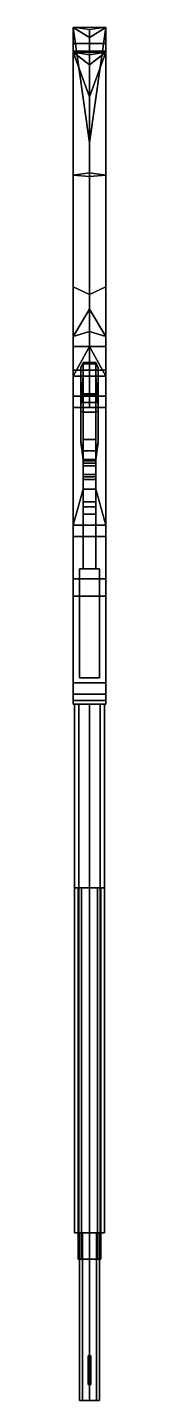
# Model space of a CAD drawing. Header units: millimetres. Extents: x -3 to 3, y -68 to 53.
# Drawn here: x -0.13 to 0.13, y -29.06 to -18 of the extents above; entities that cross this region are included whole.
import ezdxf

# ---------------------------------------------------------------- set-up
doc = ezdxf.new("R2010")
doc.units = ezdxf.units.MM

msp = doc.modelspace()

# ---------------------------------------------------------------- linework, layer by layer
for points in [[(-0.13, -18, 25.65), (-0.13, -19.19, 24.91), (-0.13, -20.09, 25.28), (-0.13, -19.19, 25.71)], [(-0.13, -18, 25.65), (-0.13, -18.13, 25.17), (-0.13, -19.19, 24.91), (-0.13, -18, 25.65)], [(0, -18.93, 25.77), (-0.13, -18, 25.65), (-0.13, -19.19, 25.71), (0, -19.17, 25.77)], [(0, -18.08, 25.72), (-0.13, -18, 25.65), (-0.13, -18, 25.65), (0, -18.93, 25.77)], [(0, -18.02, 25.71), (-0.13, -18, 25.65), (-0.13, -18, 25.65), (0, -18.08, 25.72)], [(0.13, -18.13, 25.17), (0.13, -18, 25.65), (-0.13, -18, 25.65), (-0.13, -18.13, 25.17)], [(0.13, -18, 25.65), (0, -18.02, 25.71), (0, -18.02, 25.71), (-0.13, -18, 25.65)], [(0.13, -18, 25.65), (0, -18.93, 25.77), (0, -19.17, 25.77), (0.13, -19.19, 25.71)], [(0.13, -18, 25.65), (0, -18.08, 25.72), (0, -18.93, 25.77), (0.13, -18, 25.65)], [(0.13, -18, 25.65), (0, -18.02, 25.71), (0, -18.08, 25.72), (0.13, -18, 25.65)], [(0.13, -19.19, 24.91), (0.13, -18, 25.65), (0.13, -19.19, 25.71), (0.13, -20.09, 25.28)], [(0.13, -18.13, 25.17), (0.13, -18, 25.65), (0.13, -18, 25.65), (0.13, -19.19, 24.91)], [(-0.13, -18.13, 25.17), (-0.13, -18.19, 24.67), (-0.13, -19.19, 24.91), (-0.13, -18.13, 25.17)], [(0.13, -18.19, 24.67), (0.13, -18.13, 25.17), (-0.13, -18.13, 25.17), (-0.13, -18.19, 24.67)], [(0.13, -18.19, 24.67), (0.13, -18.13, 25.17), (0.13, -18.13, 25.17), (0.13, -19.19, 24.91)], [(-0.13, -18.19, 24.67), (-0.13, -18.2, 24.45), (-0.13, -19.19, 24.91), (-0.13, -18.19, 24.67)], [(-0.13, -18.2, 24.45), (0, -18.19, 24.35), (0, -18.22, 24.32), (-0.13, -18.2, 24.45)], [(0.13, -18.2, 24.45), (0.13, -18.19, 24.67), (-0.13, -18.19, 24.67), (-0.13, -18.2, 24.45)], [(0, -18.19, 24.35), (0.13, -18.2, 24.45), (-0.13, -18.2, 24.45), (0, -18.19, 24.35)], [(-0.13, -18.2, 24.45), (0, -18.56, 24.42), (0, -19.2, 24.73), (-0.13, -19.19, 24.91)], [(-0.13, -18.2, 24.45), (0, -18.3, 24.32), (0, -18.56, 24.42), (-0.13, -18.2, 24.45)], [(-0.13, -18.2, 24.45), (0, -18.22, 24.32), (0, -18.3, 24.32), (-0.13, -18.2, 24.45)], [(0, -18.19, 24.35), (0.13, -18.2, 24.45), (0.13, -18.2, 24.45), (0, -18.22, 24.32)], [(0, -18.56, 24.42), (0.13, -18.2, 24.45), (0.13, -19.19, 24.91), (0, -19.2, 24.73)], [(0, -18.3, 24.32), (0.13, -18.2, 24.45), (0.13, -18.2, 24.45), (0, -18.56, 24.42)], [(0, -18.22, 24.32), (0.13, -18.2, 24.45), (0.13, -18.2, 24.45), (0, -18.3, 24.32)], [(0.13, -18.2, 24.45), (0.13, -18.19, 24.67), (0.13, -18.19, 24.67), (0.13, -19.19, 24.91)], [(0, -19.17, 25.77), (-0.13, -19.19, 25.71), (-0.13, -20.49, 25.71), (0, -20.27, 25.8)], [(-0.13, -19.19, 25.71), (-0.13, -20.09, 25.28), (-0.13, -20.57, 25.33), (-0.13, -20.49, 25.71)], [(-0.13, -19.19, 24.91), (0, -19.2, 24.73), (0, -20.15, 25.17), (-0.13, -20.09, 25.28)], [(0.13, -19.19, 25.71), (0, -19.17, 25.77), (0, -20.27, 25.8), (0.13, -20.49, 25.71)], [(0, -19.2, 24.73), (0.13, -19.19, 24.91), (0.13, -20.09, 25.28), (0, -20.15, 25.17)], [(0.13, -20.09, 25.28), (0.13, -19.19, 25.71), (0.13, -20.49, 25.71), (0.13, -20.57, 25.33)], [(-0.13, -20.09, 25.28), (0, -20.15, 25.17), (0, -20.57, 25.3), (-0.13, -20.57, 25.33)], [(0, -20.15, 25.17), (0.13, -20.09, 25.28), (0.13, -20.57, 25.33), (0, -20.57, 25.3)], [(0, -20.27, 25.8), (-0.13, -20.49, 25.71), (-0.13, -20.49, 25.71), (0, -20.45, 25.78)], [(0.13, -20.49, 25.71), (0, -20.27, 25.8), (0, -20.45, 25.78), (0.13, -20.49, 25.71)], [(0, -20.45, 25.78), (-0.13, -20.49, 25.71), (-0.13, -20.76, 25.71), (0, -20.76, 25.84)], [(0.13, -20.49, 25.71), (0, -20.45, 25.78), (0, -20.76, 25.84), (0.13, -20.76, 25.71)], [(-0.13, -20.49, 25.71), (-0.13, -20.57, 25.33), (-0.13, -20.81, 25.33), (-0.13, -20.76, 25.71)], [(-0.13, -20.81, 25.33), (0, -20.57, 25.3), (0.13, -20.81, 25.33)], [(-0.13, -20.81, 25.33), (-0.13, -20.57, 25.33), (0, -20.57, 25.3)], [(0, -20.57, 25.3), (0.13, -20.57, 25.33), (0.13, -20.81, 25.33)], [(0.13, -20.57, 25.33), (0.13, -20.49, 25.71), (0.13, -20.76, 25.71), (0.13, -20.81, 25.33)], [(-0.13, -20.76, 25.71), (-0.13, -20.97, 25.42), (-0.13, -22.01, 26.03), (-0.13, -21.06, 26.03)], [(-0.13, -20.76, 25.71), (-0.13, -20.81, 25.33), (-0.13, -20.97, 25.42), (-0.13, -20.76, 25.71)], [(0, -20.76, 25.84), (-0.13, -20.76, 25.71), (-0.13, -21.06, 26.03), (0, -21.06, 26.03)], [(-0.07, -20.74, 24.55), (-0.07, -21.04, 25.02), (-0.05, -20.95, 25.01), (-0.05, -20.7, 24.64)], [(-0.07, -20.74, 24.55), (-0.05, -20.7, 24.64), (-0.05, -20.7, 24.59), (-0.05, -20.71, 24.53)], [(-0.07, -20.99, 24.41), (-0.07, -20.74, 24.55), (-0.05, -20.71, 24.53), (-0.05, -20.96, 24.35)], [(-0.07, -20.99, 24.41), (-0.07, -21.34, 24.95), (-0.07, -21.04, 25.02), (-0.07, -20.74, 24.55)], [(-0.05, -20.7, 24.64), (-0.05, -20.95, 25.01), (0.05, -20.95, 25.01), (0.05, -20.7, 24.64)], [(-0.05, -20.7, 24.59), (-0.05, -20.7, 24.64), (0.05, -20.7, 24.64), (0.05, -20.7, 24.59)], [(-0.05, -20.71, 24.53), (-0.05, -20.7, 24.59), (0.05, -20.7, 24.59), (0.05, -20.71, 24.53)], [(-0.05, -20.96, 24.35), (-0.05, -20.71, 24.53), (0.05, -20.71, 24.53), (0.05, -20.96, 24.35)], [(0.13, -20.76, 25.71), (0, -20.76, 25.84), (0, -21.06, 26.03), (0.13, -21.06, 26.03)], [(0.07, -21.04, 25.02), (0.07, -20.74, 24.55), (0.05, -20.7, 24.64), (0.05, -20.95, 25.01)], [(0.05, -20.7, 24.64), (0.07, -20.74, 24.55), (0.05, -20.71, 24.53), (0.05, -20.7, 24.59)], [(0.07, -20.74, 24.55), (0.07, -20.99, 24.41), (0.05, -20.96, 24.35), (0.05, -20.71, 24.53)], [(0.07, -21.34, 24.95), (0.07, -20.99, 24.41), (0.07, -20.74, 24.55), (0.07, -21.04, 25.02)], [(0.13, -20.97, 25.42), (0.13, -20.76, 25.71), (0.13, -21.06, 26.03), (0.13, -22.01, 26.03)], [(0.13, -20.81, 25.33), (0.13, -20.76, 25.71), (0.13, -20.76, 25.71), (0.13, -20.97, 25.42)], [(-0.13, -20.81, 25.33), (0.13, -20.81, 25.33), (0.13, -20.97, 25.42), (-0.13, -20.97, 25.42)], [(-0.07, -21.04, 25.21), (-0.07, -21.34, 25.16), (-0.05, -21.41, 25.19), (-0.05, -20.81, 25.28)], [(-0.07, -21.04, 25.21), (-0.07, -21.04, 25.21), (-0.05, -20.81, 25.28), (-0.05, -20.87, 25.25)], [(-0.07, -21.04, 25.21), (-0.07, -21.04, 25.21), (-0.05, -20.87, 25.25), (-0.05, -20.95, 25.16)], [(-0.05, -20.81, 25.33), (-0.05, -21.41, 25.23), (-0.05, -21.51, 25.35), (-0.05, -20.97, 25.42)], [(-0.05, -20.81, 25.28), (-0.05, -21.41, 25.19), (-0.05, -21.41, 25.23), (-0.05, -20.81, 25.33)], [(0.05, -21.41, 25.23), (0.05, -20.81, 25.33), (0.05, -20.97, 25.42), (0.05, -21.51, 25.35)], [(0.05, -21.41, 25.19), (0.05, -20.81, 25.28), (0.05, -20.81, 25.33), (0.05, -21.41, 25.23)], [(0.07, -21.34, 25.16), (0.07, -21.04, 25.21), (0.05, -20.81, 25.28), (0.05, -21.41, 25.19)], [(0.07, -21.04, 25.21), (0.07, -21.04, 25.21), (0.05, -20.87, 25.25), (0.05, -20.81, 25.28)], [(0.07, -21.04, 25.21), (0.07, -21.04, 25.21), (0.05, -20.95, 25.16), (0.05, -20.87, 25.25)], [(-0.13, -20.97, 25.42), (0.13, -20.97, 25.42), (0.13, -23.28, 25.42), (-0.13, -23.28, 25.42)], [(-0.13, -20.97, 25.42), (-0.13, -23.28, 25.42), (-0.13, -22.58, 26.11), (-0.13, -22.01, 26.03)], [(-0.07, -21.04, 25.02), (-0.07, -21.04, 25.21), (-0.05, -20.95, 25.16), (-0.05, -20.95, 25.01)], [(-0.07, -20.99, 24.41), (-0.05, -20.96, 24.35), (-0.05, -21.02, 24.37)], [(-0.07, -21.09, 24.49), (-0.07, -20.99, 24.41), (-0.05, -21.02, 24.37), (-0.05, -21.1, 24.34)], [(-0.07, -21.09, 24.49), (-0.07, -21.34, 24.95), (-0.07, -20.99, 24.41), (-0.07, -21.09, 24.49)], [(-0.05, -20.95, 25.01), (-0.05, -20.95, 25.16), (0.05, -20.95, 25.16), (0.05, -20.95, 25.01)], [(-0.05, -21.02, 24.37), (-0.05, -20.96, 24.35), (0.05, -20.96, 24.35), (0.05, -21.02, 24.37)], [(-0.05, -21.51, 25.35), (-0.05, -21.86, 25.35), (-0.05, -22.36, 25.42), (-0.05, -20.97, 25.42)], [(0.07, -21.04, 25.21), (0.07, -21.04, 25.02), (0.05, -20.95, 25.01), (0.05, -20.95, 25.16)], [(0.07, -20.99, 24.41), (0.05, -21.02, 24.37), (0.05, -21.02, 24.37), (0.05, -20.96, 24.35)], [(0.05, -21.86, 25.35), (0.05, -21.51, 25.35), (0.05, -20.97, 25.42), (0.05, -22.36, 25.42)], [(0.07, -20.99, 24.41), (0.07, -21.09, 24.49), (0.05, -21.1, 24.34), (0.05, -21.02, 24.37)], [(0.07, -21.34, 24.95), (0.07, -21.09, 24.49), (0.07, -21.09, 24.49), (0.07, -20.99, 24.41)], [(0.13, -23.28, 25.42), (0.13, -20.97, 25.42), (0.13, -22.01, 26.03), (0.13, -22.58, 26.11)], [(-0.13, -21.06, 26.03), (-0.13, -22.01, 26.03), (-0.05, -21.72, 26.03), (-0.05, -21.06, 26.03)], [(-0.07, -21.34, 24.95), (-0.07, -21.34, 25.16), (-0.07, -21.04, 25.21), (-0.07, -21.04, 25.02)], [(-0.07, -21.34, 24.95), (-0.07, -21.09, 24.49), (-0.05, -21.1, 24.34), (-0.05, -21.48, 25.05)], [(-0.05, -21.1, 24.34), (-0.05, -21.02, 24.37), (-0.05, -21.06, 24.34)], [(-0.05, -21.06, 24.34), (-0.05, -21.02, 24.37), (0.05, -21.02, 24.37), (0.05, -21.06, 24.34)], [(-0.05, -21.06, 26.21), (0.05, -21.06, 26.21), (0.05, -21.06, 26.03), (-0.05, -21.06, 26.03)], [(-0.05, -21.32, 26.21), (0.05, -21.32, 26.21), (0.05, -21.06, 26.21), (-0.05, -21.06, 26.21)], [(-0.05, -21.06, 26.03), (-0.05, -21.72, 26.03), (-0.05, -21.72, 26.1), (-0.05, -21.06, 26.21)], [(-0.05, -21.72, 26.1), (-0.05, -21.32, 26.21), (-0.05, -21.06, 26.21), (-0.05, -21.72, 26.1)], [(-0.05, -21.1, 24.34), (-0.05, -21.06, 24.34), (0.05, -21.06, 24.34), (0.05, -21.1, 24.34)], [(-0.05, -21.48, 25.05), (-0.05, -21.1, 24.34), (0.05, -21.1, 24.34), (0.05, -21.48, 25.05)], [(0.05, -21.02, 24.37), (0.05, -21.1, 24.34), (0.05, -21.1, 24.34), (0.05, -21.06, 24.34)], [(0.05, -21.72, 26.03), (0.05, -21.06, 26.03), (0.05, -21.06, 26.21), (0.05, -21.72, 26.1)], [(0.05, -21.32, 26.21), (0.05, -21.72, 26.1), (0.05, -21.72, 26.1), (0.05, -21.06, 26.21)], [(0.13, -22.01, 26.03), (0.13, -21.06, 26.03), (0.05, -21.06, 26.03), (0.05, -21.72, 26.03)], [(0.07, -21.09, 24.49), (0.07, -21.34, 24.95), (0.05, -21.48, 25.05), (0.05, -21.1, 24.34)], [(0.07, -21.34, 25.16), (0.07, -21.34, 24.95), (0.07, -21.04, 25.02), (0.07, -21.04, 25.21)], [(-0.07, -21.34, 25.16), (-0.07, -21.34, 24.95), (-0.05, -21.48, 25.05), (-0.05, -21.41, 25.19)], [(-0.05, -21.51, 26.24), (0.05, -21.51, 26.24), (0.05, -21.32, 26.21), (-0.05, -21.32, 26.21)], [(-0.05, -21.32, 26.21), (-0.05, -21.72, 26.1), (-0.05, -21.64, 26.21), (-0.05, -21.51, 26.24)], [(0.05, -21.51, 26.24), (0.05, -21.64, 26.21), (0.05, -21.72, 26.1), (0.05, -21.32, 26.21)], [(0.07, -21.34, 24.95), (0.07, -21.34, 25.16), (0.05, -21.41, 25.19), (0.05, -21.48, 25.05)], [(-0.05, -21.48, 25.05), (-0.05, -21.49, 25.08), (-0.05, -21.49, 25.08), (-0.05, -21.41, 25.19)], [(-0.05, -21.41, 25.19), (-0.05, -21.49, 25.08), (0.05, -21.49, 25.08), (0.05, -21.41, 25.19)], [(-0.05, -21.41, 25.23), (-0.05, -21.41, 25.19), (0.05, -21.41, 25.19), (0.05, -21.41, 25.23)], [(-0.05, -21.51, 25.35), (-0.05, -21.41, 25.23), (0.05, -21.41, 25.23), (0.05, -21.51, 25.35)], [(0.05, -21.49, 25.08), (0.05, -21.48, 25.05), (0.05, -21.41, 25.19), (0.05, -21.49, 25.08)], [(-0.05, -21.48, 25.05), (-0.05, -22.36, 25.05), (-0.05, -21.82, 25.07), (-0.05, -21.6, 25.07)], [(-0.05, -21.48, 25.05), (-0.05, -21.6, 25.07), (-0.05, -21.6, 25.07), (-0.05, -21.49, 25.08)], [(0.05, -21.48, 25.05), (0.05, -22.36, 25.05), (-0.05, -22.36, 25.05), (-0.05, -21.48, 25.05)], [(-0.05, -21.49, 25.08), (-0.05, -21.6, 25.07), (0.05, -21.6, 25.07), (0.05, -21.49, 25.08)], [(-0.05, -21.53, 26.27), (0.05, -21.53, 26.27), (0.05, -21.51, 26.24), (-0.05, -21.51, 26.24)], [(-0.05, -21.51, 26.24), (-0.05, -21.64, 26.21), (-0.05, -21.62, 26.27), (-0.05, -21.53, 26.27)], [(-0.05, -21.86, 25.35), (-0.05, -21.51, 25.35), (0.05, -21.51, 25.35), (0.05, -21.86, 25.35)], [(-0.05, -21.62, 26.27), (0.05, -21.62, 26.27), (0.05, -21.53, 26.27), (-0.05, -21.53, 26.27)], [(0.05, -22.36, 25.05), (0.05, -21.48, 25.05), (0.05, -21.6, 25.07), (0.05, -21.82, 25.07)], [(0.05, -21.6, 25.07), (0.05, -21.48, 25.05), (0.05, -21.49, 25.08), (0.05, -21.6, 25.07)], [(0.05, -21.53, 26.27), (0.05, -21.62, 26.27), (0.05, -21.64, 26.21), (0.05, -21.51, 26.24)], [(-0.05, -21.6, 25.07), (-0.05, -21.82, 25.07), (0.05, -21.82, 25.07), (0.05, -21.6, 25.07)], [(-0.05, -21.64, 26.21), (0.05, -21.64, 26.21), (0.05, -21.62, 26.27), (-0.05, -21.62, 26.27)], [(-0.05, -21.72, 26.1), (0.05, -21.72, 26.1), (0.05, -21.64, 26.21), (-0.05, -21.64, 26.21)], [(-0.13, -22.01, 26.03), (0.13, -22.01, 26.03), (0.05, -21.72, 26.03), (-0.05, -21.72, 26.03)], [(-0.05, -21.72, 26.03), (0.05, -21.72, 26.03), (0.05, -21.72, 26.1), (-0.05, -21.72, 26.1)], [(-0.05, -21.82, 25.07), (-0.05, -22.36, 25.05), (-0.05, -22.36, 25.05), (-0.05, -21.92, 25.15)], [(-0.05, -21.82, 25.07), (-0.05, -21.92, 25.15), (0.05, -21.92, 25.15), (0.05, -21.82, 25.07)], [(-0.05, -21.92, 25.26), (-0.05, -22.36, 25.42), (-0.05, -22.36, 25.42), (-0.05, -21.86, 25.35)], [(-0.05, -21.92, 25.26), (-0.05, -21.86, 25.35), (0.05, -21.86, 25.35), (0.05, -21.92, 25.26)], [(0.05, -22.36, 25.05), (0.05, -21.82, 25.07), (0.05, -21.92, 25.15), (0.05, -22.36, 25.05)], [(0.05, -22.36, 25.42), (0.05, -21.92, 25.26), (0.05, -21.86, 25.35), (0.05, -22.36, 25.42)], [(-0.05, -21.92, 25.15), (-0.05, -22.36, 25.05), (-0.05, -22.36, 25.42), (-0.05, -21.92, 25.26)], [(-0.05, -21.92, 25.15), (-0.05, -21.92, 25.26), (0.05, -21.92, 25.26), (0.05, -21.92, 25.15)], [(0.05, -22.36, 25.05), (0.05, -21.92, 25.15), (0.05, -21.92, 25.26), (0.05, -22.36, 25.42)], [(-0.13, -22.1, 26.19), (0.13, -22.1, 26.19), (0.13, -22.01, 26.03), (-0.13, -22.01, 26.03)], [(-0.13, -22.01, 26.03), (-0.13, -22.58, 26.11), (-0.13, -22.44, 26.19), (-0.13, -22.1, 26.19)], [(-0.13, -22.44, 26.19), (0.13, -22.44, 26.19), (0.13, -22.1, 26.19), (-0.13, -22.1, 26.19)], [(0.13, -22.58, 26.11), (0.13, -22.01, 26.03), (0.13, -22.1, 26.19), (0.13, -22.44, 26.19)], [(-0.13, -22.58, 26.11), (0.13, -22.58, 26.11), (0.13, -22.44, 26.19), (-0.13, -22.44, 26.19)], [(0.08, -22.36, 24.39), (-0.08, -22.36, 24.39), (-0.08, -22.36, 25.42), (0.08, -22.36, 25.42)], [(-0.08, -22.36, 24.39), (-0.08, -23.24, 24.61), (-0.08, -23.24, 25.42), (-0.08, -22.36, 25.42)], [(-0.08, -22.36, 24.39), (0.08, -22.36, 24.39), (0.08, -23.24, 24.61), (-0.08, -23.24, 24.61)], [(0.08, -23.24, 24.61), (0.08, -22.36, 24.39), (0.08, -22.36, 25.42), (0.08, -23.24, 25.42)], [(-0.13, -23.45, 26.11), (0.13, -23.45, 26.11), (0.13, -22.58, 26.11), (-0.13, -22.58, 26.11)], [(-0.13, -23.28, 25.42), (-0.13, -23.45, 25.43), (-0.13, -23.45, 26.11), (-0.13, -22.58, 26.11)], [(0.13, -23.45, 25.43), (0.13, -23.28, 25.42), (0.13, -22.58, 26.11), (0.13, -23.45, 26.11)], [(-0.13, -23.28, 25.42), (0.13, -23.28, 25.42), (0.13, -23.37, 25.38), (-0.13, -23.37, 25.38)], [(-0.13, -23.37, 25.38), (-0.13, -23.42, 25.38), (-0.13, -23.45, 25.43), (-0.13, -23.28, 25.42)], [(-0.08, -23.24, 24.61), (0.08, -23.24, 24.61), (0.08, -23.24, 25.42), (-0.08, -23.24, 25.42)], [(0.13, -23.42, 25.38), (0.13, -23.37, 25.38), (0.13, -23.28, 25.42), (0.13, -23.45, 25.43)], [(-0.13, -23.37, 25.38), (0.13, -23.37, 25.38), (0.13, -23.42, 25.38), (-0.13, -23.42, 25.38)], [(-0.13, -23.42, 25.38), (0.13, -23.42, 25.38), (0.13, -23.45, 25.43), (-0.13, -23.45, 25.43)], [(-0.13, -23.45, 25.43), (0.13, -23.45, 25.43), (0.13, -23.45, 26.11), (-0.13, -23.45, 26.11)], [(-0.085, -23.45, 26.025), (-0.12, -23.45, 25.94), (-0.12, -27.71, 25.94), (-0.085, -27.71, 26.025)], [(-0.12, -23.45, 25.94), (-0.085, -23.45, 25.855), (-0.085, -27.71, 25.855), (-0.12, -27.71, 25.94)], [(-0.12, -23.45, 25.5), (0.12, -23.45, 25.5), (0.12, -24.93, 25.5), (-0.12, -24.93, 25.5)], [(-0.12, -23.45, 25.82), (-0.12, -23.45, 25.5), (-0.12, -24.93, 25.5), (-0.12, -24.93, 25.82)], [(0.12, -23.45, 25.82), (-0.12, -23.45, 25.82), (-0.12, -24.93, 25.82), (0.12, -24.93, 25.82)], [(0, -23.45, 26.06), (-0.085, -23.45, 26.025), (-0.085, -27.71, 26.025), (0, -27.71, 26.06)], [(-0.085, -23.45, 25.855), (0, -23.45, 25.82), (0, -27.71, 25.82), (-0.085, -27.71, 25.855)], [(0.085, -23.45, 26.025), (0, -23.45, 26.06), (0, -27.71, 26.06), (0.085, -27.71, 26.025)], [(0, -23.45, 25.82), (0.085, -23.45, 25.855), (0.085, -27.71, 25.855), (0, -27.71, 25.82)], [(0.12, -23.45, 25.94), (0.085, -23.45, 26.025), (0.085, -27.71, 26.025), (0.12, -27.71, 25.94)], [(0.085, -23.45, 25.855), (0.12, -23.45, 25.94), (0.12, -27.71, 25.94), (0.085, -27.71, 25.855)], [(0.12, -23.45, 25.5), (0.12, -23.45, 25.82), (0.12, -24.93, 25.82), (0.12, -24.93, 25.5)], [(0.12, -24.93, 25.82), (-0.12, -24.93, 25.82), (-0.12, -24.93, 25.5), (0.12, -24.93, 25.5)], [(-0.064, -24.93, 25.734), (-0.09, -24.93, 25.67), (-0.09, -27.92, 25.67), (-0.064, -27.92, 25.734)], [(-0.09, -24.93, 25.67), (-0.064, -24.93, 25.606), (-0.064, -27.92, 25.606), (-0.09, -27.92, 25.67)], [(0, -24.93, 25.76), (-0.064, -24.93, 25.734), (-0.064, -27.92, 25.734), (0, -27.92, 25.76)], [(-0.064, -24.93, 25.606), (0, -24.93, 25.58), (0, -27.92, 25.58), (-0.064, -27.92, 25.606)], [(0.064, -24.93, 25.734), (0, -24.93, 25.76), (0, -27.92, 25.76), (0.064, -27.92, 25.734)], [(0, -24.93, 25.58), (0.064, -24.93, 25.606), (0.064, -27.92, 25.606), (0, -27.92, 25.58)], [(0.09, -24.93, 25.67), (0.064, -24.93, 25.734), (0.064, -27.92, 25.734), (0.09, -27.92, 25.67)], [(0.064, -24.93, 25.606), (0.09, -24.93, 25.67), (0.09, -27.92, 25.67), (0.064, -27.92, 25.606)], [(-0.085, -27.71, 26.025), (-0.12, -27.71, 25.94), (-0.08, -27.71, 25.94), (-0.057, -27.71, 25.997)], [(-0.12, -27.71, 25.94), (-0.085, -27.71, 25.855), (-0.057, -27.71, 25.883), (-0.08, -27.71, 25.94)], [(-0.085, -27.71, 25.855), (0, -27.71, 25.82), (0, -27.71, 25.86), (-0.057, -27.71, 25.883)], [(0, -27.71, 26.06), (-0.085, -27.71, 26.025), (-0.057, -27.71, 25.997), (0, -27.71, 26.02)], [(-0.057, -27.71, 25.997), (-0.08, -27.71, 25.94), (-0.08, -29.06, 25.94), (-0.057, -29.06, 25.997)], [(-0.08, -27.71, 25.94), (-0.057, -27.71, 25.883), (-0.057, -29.06, 25.883), (-0.08, -29.06, 25.94)], [(0, -27.71, 26.02), (-0.057, -27.71, 25.997), (-0.057, -29.06, 25.997), (0, -29.06, 26.02)], [(-0.057, -27.71, 25.883), (0, -27.71, 25.86), (0, -29.06, 25.86), (-0.057, -29.06, 25.883)], [(0.057, -27.71, 25.997), (0, -27.71, 26.02), (0, -29.06, 26.02), (0.057, -29.06, 25.997)], [(0, -27.71, 25.86), (0.057, -27.71, 25.883), (0.057, -29.06, 25.883), (0, -29.06, 25.86)], [(0, -27.71, 25.82), (0.085, -27.71, 25.855), (0.057, -27.71, 25.883), (0, -27.71, 25.86)], [(0.085, -27.71, 26.025), (0, -27.71, 26.06), (0, -27.71, 26.02), (0.057, -27.71, 25.997)], [(0.08, -27.71, 25.94), (0.057, -27.71, 25.997), (0.057, -29.06, 25.997), (0.08, -29.06, 25.94)], [(0.057, -27.71, 25.883), (0.08, -27.71, 25.94), (0.08, -29.06, 25.94), (0.057, -29.06, 25.883)], [(0.085, -27.71, 25.855), (0.12, -27.71, 25.94), (0.08, -27.71, 25.94), (0.057, -27.71, 25.883)], [(0.12, -27.71, 25.94), (0.085, -27.71, 26.025), (0.057, -27.71, 25.997), (0.08, -27.71, 25.94)], [(-0.09, -27.92, 25.67), (-0.064, -27.92, 25.606), (0, -27.92, 25.58), (0.064, -27.92, 25.606)], [(-0.064, -27.92, 25.734), (-0.09, -27.92, 25.67), (0.064, -27.92, 25.606), (0.09, -27.92, 25.67)], [(0, -27.92, 25.76), (-0.064, -27.92, 25.734), (0.09, -27.92, 25.67), (0.064, -27.92, 25.734)], [(-0.01, -28.7, 26.19), (-0.01, -28.7, 26.016), (-0.01, -28.93, 26.016), (-0.01, -28.93, 26.11)], [(-0.01, -28.8, 26.25), (-0.01, -28.7, 26.19), (-0.01, -28.93, 26.11), (-0.01, -28.9, 26.19)], [(-0.01, -28.7, 26.19), (-0.01, -28.8, 26.25), (0.01, -28.8, 26.25), (0.01, -28.7, 26.19)], [(0, -28.7, 26.02), (-0.01, -28.7, 26.19), (0.01, -28.7, 26.19), (0.01, -28.7, 26.016)], [(-0.01, -28.7, 26.016), (-0.01, -28.7, 26.19), (-0.01, -28.7, 26.19), (0, -28.7, 26.02)], [(0.01, -28.7, 26.016), (0.01, -28.7, 26.19), (0.01, -28.93, 26.11), (0.01, -28.93, 26.016)], [(0.01, -28.7, 26.19), (0.01, -28.8, 26.25), (0.01, -28.9, 26.19), (0.01, -28.93, 26.11)], [(-0.01, -28.85, 26.25), (-0.01, -28.8, 26.25), (-0.01, -28.9, 26.19), (-0.01, -28.85, 26.25)], [(-0.01, -28.8, 26.25), (-0.01, -28.85, 26.25), (0.01, -28.85, 26.25), (0.01, -28.8, 26.25)], [(-0.01, -28.85, 26.25), (-0.01, -28.9, 26.19), (0.01, -28.9, 26.19), (0.01, -28.85, 26.25)], [(0.01, -28.8, 26.25), (0.01, -28.85, 26.25), (0.01, -28.85, 26.25), (0.01, -28.9, 26.19)], [(-0.01, -28.9, 26.19), (-0.01, -28.93, 26.11), (0.01, -28.93, 26.11), (0.01, -28.9, 26.19)], [(-0.01, -28.93, 26.11), (-0.01, -28.93, 26.016), (0, -28.93, 26.02), (0.01, -28.93, 26.11)], [(0.01, -28.93, 26.11), (0, -28.93, 26.02), (0.01, -28.93, 26.016), (0.01, -28.93, 26.11)], [(-0.057, -29.06, 25.997), (-0.08, -29.06, 25.94), (0.057, -29.06, 25.883), (0.08, -29.06, 25.94)], [(-0.08, -29.06, 25.94), (-0.057, -29.06, 25.883), (0, -29.06, 25.86), (0.057, -29.06, 25.883)], [(0, -29.06, 26.02), (-0.057, -29.06, 25.997), (0.08, -29.06, 25.94), (0.057, -29.06, 25.997)]]:
    msp.add_3dface(points)

doc.saveas('drawing.dxf')
